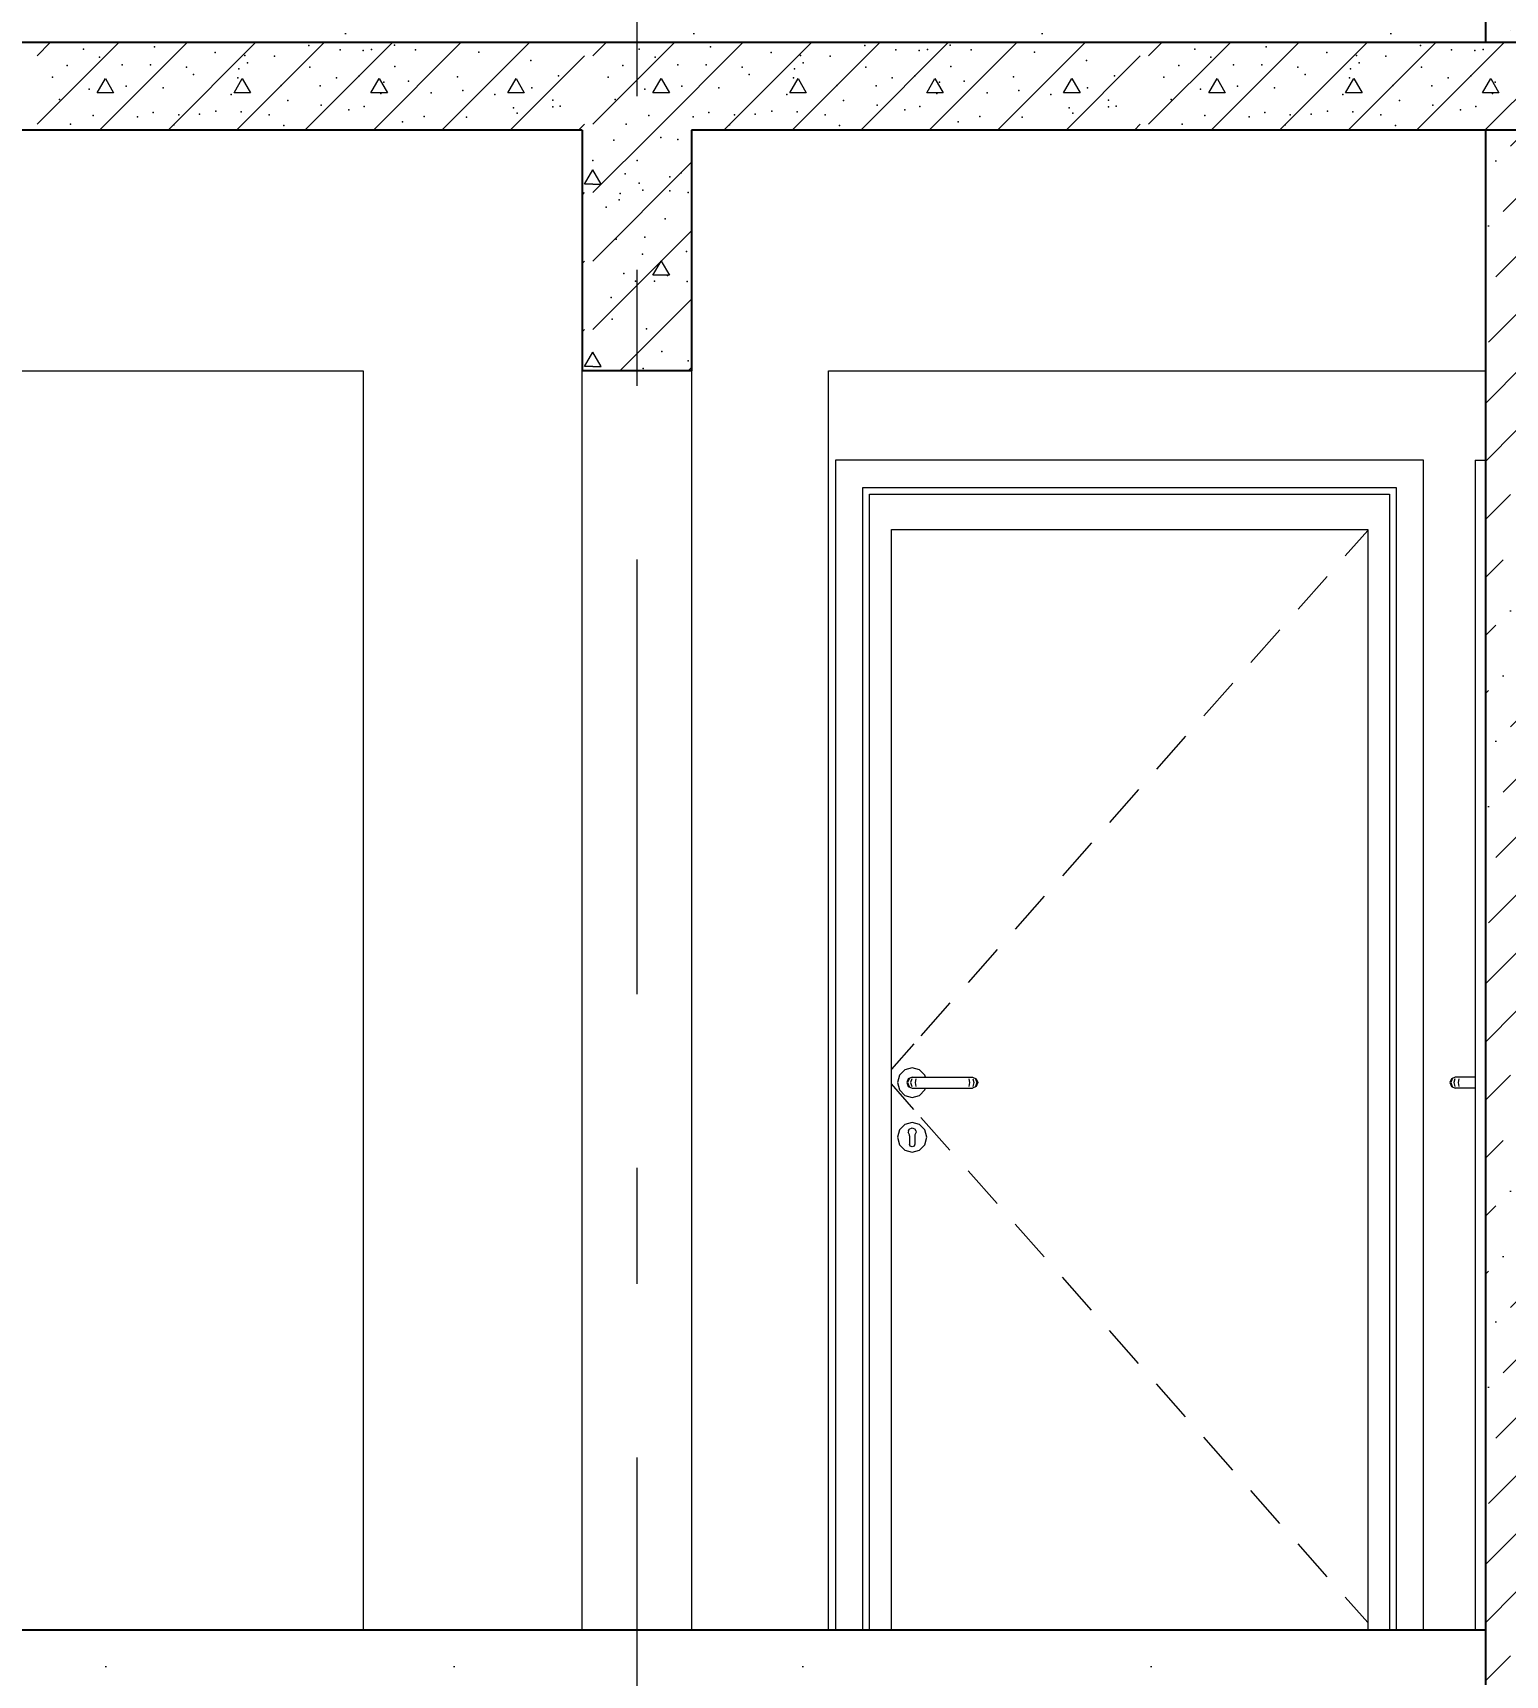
# Model space of a CAD drawing. Header units: millimetres. Extents: x 18162 to 7085488, y 72188 to 247925.
# Drawn here: x 4262510 to 4265199, y 143670 to 146670 of the extents above; entities that cross this region are included whole.
import ezdxf
from ezdxf.enums import TextEntityAlignment as Align

# ---------------------------------------------------------------- set-up
doc = ezdxf.new("R2010")
doc.units = ezdxf.units.MM
doc.header["$MEASUREMENT"] = 0
doc.linetypes.add('Double Dashed', pattern=[1093.611073, 529.166651, -211.666656, 141.111112, -211.666656])
for name, color, linetype in [('Archicad Doors', 7, 'Continuous'), ('Structural - Bearing', 7, 'Continuous'), ('Structural - Grid', 7, 'Continuous')]:
    doc.layers.add(name, color=color, linetype=linetype)
doc.styles.add('GENERATED_STYLE_3', font='', dxfattribs={"width": 0.8})
doc.styles.get('GENERATED_STYLE_3').set_extended_font_data('ISOCPEUR MON')
doc.dimstyles.new('GENERATED_STYLE__12', dxfattribs={"dimtxt": 330.000007, "dimasz": 171, "dimexe": 0.18, "dimexo": 150, "dimgap": 0, "dimtad": 1, "dimdec": 0, "dimzin": 0, "dimdsep": 46, "dimtxsty": 'GENERATED_STYLE_3', "dimblk": 'ARROWHEAD_2', "dimblk1": 'ARROWHEAD_2', "dimblk2": 'ARROWHEAD_2', "dimcen": 0.09, "dimclrd": 13, "dimclre": 13, "dimclrt": 13, "dimadec": 0, "dimazin": 0, "dimtfac": 1, "dimtdec": 4, "dimtmove": 0, "dimatfit": 3, "dimfxl": 1, "dimtolj": 1, "dimtzin": 0, "dimarcsym": 0})
pattern_1 = [(45, (4294986.58, 104752.7), (-106.066, 106.066), [112.5, -37.5, 0, -37.5]), (45, (4294999.84, 104872.03), (-106.066, 106.066), [112.5, -37.5, 0, -37.5])]
pattern_2 = [(0, (4294986.6, 104752.7), (0, 1169.134), [73.125, -601.875]), (0, (4295324.1, 105337.3), (0, 1169.134), [73.125, -601.875]), (60, (4294986.6, 104752.7), (-1012.5, 584.567), [73.125, -601.875]), (60, (4295661.6, 104752.7), (-1012.5, 584.567), [73.125, -601.875]), (120, (4295059.7, 104752.7), (1012.5, 584.567), [73.125, -601.875]), (120, (4295734.7, 104752.7), (1012.5, 584.567), [73.125, -601.875]), (0, (4294986.58, 104865.2), (0, 225), [0, -225, 0, -337.5]), (45, (4295099.08, 104865.2), (-159.099, 159.099), [0, -168.75, 0, -281.25])]

# ---------------------------------------------------------------- blocks, each defined once
blk = doc.blocks.new('*X1439', base_point=(4294986.6, 104752.7))
at = {"layer": 'Structural - Bearing', "color": 7, "linetype": 'Continuous', "lineweight": 9}
for p, q in [((4262517.7, 146628.4), (4262542, 146652.7)), ((4262517.7, 146503.4), (4262667, 146652.7)), ((4262632, 146492.7), (4262792, 146652.7)), ((4262757, 146492.7), (4262917, 146652.7)), ((4262882, 146492.7), (4263042, 146652.7)), ((4263007, 146492.7), (4263167, 146652.7)), ((4263132, 146492.7), (4263292, 146652.7)), ((4263257, 146492.7), (4263417, 146652.7)), ((4263532.8, 146628.4), (4263557.1, 146652.7)), ((4263532.8, 146503.4), (4263682.1, 146652.7)), ((4263647.1, 146492.7), (4263807.1, 146652.7)), ((4263772.1, 146492.7), (4263932.1, 146652.7)), ((4263897.1, 146492.7), (4264057.1, 146652.7)), ((4264022.1, 146492.7), (4264182.1, 146652.7)), ((4264147.1, 146492.7), (4264307.1, 146652.7)), ((4264272.1, 146492.7), (4264432.1, 146652.7)), ((4264547.9, 146628.4), (4264572.3, 146652.7)), ((4264547.9, 146503.4), (4264697.3, 146652.7)), ((4264662.3, 146492.7), (4264822.3, 146652.7)), ((4264787.3, 146492.7), (4264947.3, 146652.7)), ((4264912.3, 146492.7), (4265072.3, 146652.7)), ((4265037.3, 146492.7), (4265197.3, 146652.7)), ((4265162.3, 146492.7), (4265322.3, 146652.7)), ((4263382, 146492.7), (4263517.7, 146628.4)), ((4264397.1, 146492.7), (4264532.8, 146628.4)), ((4262627.5, 146560.7), (4262642.7, 146586.7)), ((4262642.7, 146586.7), (4262657.6, 146560.7)), ((4262877.5, 146560.7), (4262892.7, 146586.7)), ((4262892.7, 146586.7), (4262907.6, 146560.7)), ((4263127.5, 146560.7), (4263142.7, 146586.7)), ((4263142.7, 146586.7), (4263157.6, 146560.7)), ((4263377.5, 146560.7), (4263392.7, 146586.7)), ((4263392.7, 146586.7), (4263407.6, 146560.7)), ((4263642.7, 146560.7), (4263657.8, 146586.7)), ((4263657.8, 146586.7), (4263672.7, 146560.7)), ((4263892.7, 146560.7), (4263907.8, 146586.7)), ((4263907.8, 146586.7), (4263922.7, 146560.7)), ((4264142.7, 146560.7), (4264157.8, 146586.7)), ((4264157.8, 146586.7), (4264172.7, 146560.7)), ((4264392.7, 146560.7), (4264407.8, 146586.7)), ((4264407.8, 146586.7), (4264422.7, 146560.7)), ((4264657.8, 146560.7), (4264672.9, 146586.7)), ((4264672.9, 146586.7), (4264687.8, 146560.7)), ((4264907.8, 146560.7), (4264922.9, 146586.7)), ((4264922.9, 146586.7), (4264937.8, 146560.7)), ((4265157.8, 146560.7), (4265172.9, 146586.7)), ((4265172.9, 146586.7), (4265187.8, 146560.7)), ((4262657.6, 146560.7), (4262627.5, 146560.7)), ((4262907.6, 146560.7), (4262877.5, 146560.7)), ((4263157.6, 146560.7), (4263127.5, 146560.7)), ((4263407.6, 146560.7), (4263377.5, 146560.7)), ((4263672.7, 146560.7), (4263642.7, 146560.7)), ((4263922.7, 146560.7), (4263892.7, 146560.7)), ((4264172.7, 146560.7), (4264142.7, 146560.7)), ((4264422.7, 146560.7), (4264392.7, 146560.7)), ((4264687.8, 146560.7), (4264657.8, 146560.7)), ((4264937.8, 146560.7), (4264907.8, 146560.7)), ((4265187.8, 146560.7), (4265157.8, 146560.7)), ((4263507, 146492.7), (4263517.7, 146503.4)), ((4264522.1, 146492.7), (4264532.8, 146503.4))]:
    blk.add_line(p, q, dxfattribs=at)
for p in [(4262602.4, 146640.6), (4262732.4, 146644.4), (4263014.4, 146647.4), (4263170.6, 146647.5), (4263617.5, 146640.6), (4263747.6, 146644.4), (4264029.5, 146647.4), (4264185.8, 146647.5), (4264632.6, 146640.6), (4264762.7, 146644.4), (4265044.6, 146647.4), (4262572.8, 146610.5), (4262631.6, 146626), (4262673.1, 146611.9), (4262724.8, 146611.5), (4262843.2, 146634.1), (4262897.1, 146628.9), (4262902.2, 146615.4), (4262951.2, 146627.4), (4263071.1, 146639.3), (4263113.5, 146638.2), (4263128.9, 146639.7), (4263208.9, 146639.3), (4263324.4, 146635.1), (4263419.4, 146619.6), (4263587.9, 146610.5), (4263646.7, 146626), (4263688.2, 146611.9), (4263739.9, 146611.5), (4263858.3, 146634.1), (4263912.2, 146628.9), (4263917.3, 146615.4), (4263966.3, 146627.4), (4264086.2, 146639.3), (4264128.6, 146638.2), (4264144, 146639.7), (4264224, 146639.3), (4264339.5, 146635.1), (4264434.6, 146619.6), (4264603, 146610.5), (4264661.8, 146626), (4264703.3, 146611.9), (4264755, 146611.5), (4264873.4, 146634.1), (4264927.4, 146628.9), (4264932.4, 146615.4), (4264981.5, 146627.4), (4265101.4, 146639.3), (4265143.7, 146638.2), (4265159.2, 146639.7), (4262545.7, 146589), (4262790.5, 146607.7), (4262803.4, 146594.2), (4262884.4, 146587.8), (4262886.3, 146604.2), (4263016.1, 146607.3), (4263064.7, 146587.8), (4263105.9, 146591.6), (4263151, 146580), (4263171.4, 146608.9), (4263196.1, 146581.9), (4263286, 146589.7), (4263470.3, 146591.6), (4263560.8, 146589), (4263805.6, 146607.7), (4263818.5, 146594.2), (4263899.5, 146587.8), (4263901.4, 146604.2), (4264031.2, 146607.3), (4264079.8, 146587.8), (4264121, 146591.6), (4264166.1, 146580), (4264186.5, 146608.9), (4264211.2, 146581.9), (4264301.2, 146589.7), (4264485.5, 146591.6), (4264576, 146589), (4264820.7, 146607.7), (4264833.6, 146594.2), (4264914.7, 146587.8), (4264916.6, 146604.2), (4265046.4, 146607.3), (4265094.9, 146587.8), (4265136.2, 146591.6), (4265181.2, 146580), (4262612.7, 146567.2), (4262680.3, 146573), (4262747.9, 146569.7), (4262872.4, 146557.8), (4262963.6, 146574.3), (4263035.1, 146573.6), (4263145.8, 146559.4), (4263237.7, 146560.7), (4263295.7, 146565), (4263354, 146557.7), (4263421.4, 146569.7), (4263627.8, 146567.2), (4263695.4, 146573), (4263763, 146569.7), (4263887.5, 146557.8), (4263978.7, 146574.3), (4264050.2, 146573.6), (4264160.9, 146559.4), (4264252.9, 146560.7), (4264310.8, 146565), (4264369.1, 146557.7), (4264436.5, 146569.7), (4264642.9, 146567.2), (4264710.5, 146573), (4264778.1, 146569.7), (4264902.7, 146557.8), (4264993.8, 146574.3), (4265065.3, 146573.6), (4265176.1, 146559.4), (4262558.7, 146548.6), (4262729.9, 146524.7), (4262776.6, 146520.7), (4262814.4, 146521.7), (4262844.5, 146527.2), (4262890.8, 146525.9), (4262941.9, 146520.4), (4262975.8, 146546.6), (4263036.8, 146538.4), (4263087.5, 146529.6), (4263115.1, 146535.7), (4263387.9, 146533), (4263394.7, 146523.8), (4263459.6, 146547), (4263459.8, 146535.2), (4263473.5, 146536.2), (4263573.8, 146548.6), (4263745, 146524.7), (4263791.7, 146520.7), (4263829.6, 146521.7), (4263859.6, 146527.2), (4263906, 146525.9), (4263957, 146520.4), (4263991, 146546.6), (4264051.9, 146538.4), (4264102.6, 146529.6), (4264130.2, 146535.7), (4264403, 146533), (4264409.8, 146523.8), (4264474.7, 146547), (4264474.9, 146535.2), (4264488.7, 146536.2), (4264589, 146548.6), (4264760.1, 146524.7), (4264806.8, 146520.7), (4264844.7, 146521.7), (4264874.7, 146527.2), (4264921.1, 146525.9), (4264972.2, 146520.4), (4265006.1, 146546.6), (4265067, 146538.4), (4265117.7, 146529.6), (4265145.4, 146535.7), (4262578.8, 146503.7), (4262620.2, 146519.2), (4262701.1, 146516.6), (4262767.3, 146502.2), (4262968.5, 146501), (4263185.3, 146507.6), (4263224.7, 146517.7), (4263302, 146516.1), (4263593.9, 146503.7), (4263635.3, 146519.2), (4263716.2, 146516.6), (4263782.4, 146502.2), (4263983.6, 146501), (4264200.4, 146507.6), (4264239.9, 146517.7), (4264317.1, 146516.1), (4264609, 146503.7), (4264650.5, 146519.2), (4264731.4, 146516.6), (4264797.6, 146502.2), (4264998.8, 146501)]:
    blk.add_point(p, dxfattribs=at)
blk = doc.blocks.new('*X1467', base_point=(4294986.6, 104752.7))
at = {"layer": 'Structural - Bearing', "color": 7, "linetype": 'Continuous', "lineweight": 9}
for p, q in [((4263532.8, 146378.4), (4263647.1, 146492.7)), ((4263532.8, 146253.4), (4263713.1, 146433.7)), ((4263517.7, 146394.1), (4263532.8, 146420.1)), ((4263547.9, 146394.1), (4263532.8, 146420.1)), ((4263513.1, 146373.8), (4263517.7, 146378.4)), ((4263532.8, 146394), (4263517.7, 146394.1)), ((4263532.8, 146394), (4263547.9, 146394.1)), ((4263532.8, 146128.4), (4263713.1, 146308.7)), ((4263513.1, 146248.8), (4263517.7, 146253.4)), ((4263642.7, 146227.4), (4263657.8, 146253.4)), ((4263657.8, 146253.4), (4263672.7, 146227.4)), ((4263672.7, 146227.4), (4263642.7, 146227.4)), ((4263582.1, 146052.7), (4263713.1, 146183.7)), ((4263513.1, 146123.8), (4263517.7, 146128.4)), ((4263517.7, 146060.7), (4263532.8, 146086.7)), ((4263547.9, 146060.7), (4263532.8, 146086.7)), ((4263532.8, 146060.7), (4263517.7, 146060.7)), ((4263532.8, 146060.7), (4263547.9, 146060.7)), ((4263707.1, 146052.7), (4263713.1, 146058.7))]:
    blk.add_line(p, q, dxfattribs=at)
for p in [(4263571.3, 146474.4), (4263657.3, 146479), (4263687.9, 146475.4), (4263532.8, 146437.1), (4263613.6, 146437.1), (4263591.7, 146412.6), (4263673.8, 146407.1), (4263694.1, 146414.6), (4263583.1, 146377), (4263617.5, 146395.9), (4263623.9, 146383), (4263673.8, 146381.4), (4263706.7, 146378.6), (4263557, 146352.1), (4263580.9, 146365.4), (4263665, 146330.7), (4263575.4, 146293.6), (4263627.8, 146296.7), (4263623.3, 146265.8), (4263703.8, 146271), (4263589.3, 146230.8), (4263669, 146227.2), (4263610.6, 146216.5), (4263645.8, 146216.9), (4263705.2, 146216.3), (4263566.1, 146187), (4263568, 146147.5), (4263631, 146129.8), (4263658.8, 146088.1), (4263707.2, 146071), (4263624.8, 146057.2)]:
    blk.add_point(p, dxfattribs=at)
blk = doc.blocks.new('Standard grid marker[365]_3', base_point=(4263613.1, 164752.7))
at = {"layer": 'Structural - Grid', "color": 13, "linetype": 'Double Dashed', "lineweight": 13, "ltscale": 1.5}
blk.add_line((4263613.1, 163752.7), (4263613.1, 97752.7), dxfattribs=at)
at = {"layer": 'Structural - Grid', "color": 13, "lineweight": 13, "style": 'GENERATED_STYLE_3'}
blk.add_attdef('AC_MarkerText_1', text='', height=375, rotation=360, dxfattribs=at).set_placement((4263613.1, 96490.2), align=Align.TOP_CENTER)
blk = doc.blocks.new('*D1674', base_point=(4294986.6, 104752.7))
at = {"color": 12, "linetype": 'Continuous', "lineweight": 35}
for p, q in [((4268368, 143817.7), (4268593, 143687.8)), ((4268368, 143557.7), (4268593, 143427.8))]:
    blk.add_line(p, q, dxfattribs=at)
at = {"color": 13, "linetype": 'Continuous', "lineweight": 13}
for p, q in [((4268649.2, 143752.7), (4268311.7, 143752.7)), ((4268480.5, 143492.7), (4268480.5, 143752.7)), ((4268649.2, 143492.7), (4268311.7, 143492.7))]:
    blk.add_line(p, q, dxfattribs=at)
blk = doc.blocks.new('ARROWHEAD_2')
at = {"color": 0, "linetype": 'Continuous', "lineweight": 0}
for p, q in [((-0.378, -0.655), (0.378, 0.655)), ((0, 0), (-1, 0))]:
    blk.add_line(p, q, dxfattribs=at)
blk = doc.blocks.new('*D1675', base_point=(4294986.6, 104752.7))
at = {"color": 12, "linetype": 'Continuous', "lineweight": 35}
for p, q in [((4268368, 146557.7), (4268593, 146427.8)), ((4268368, 143817.7), (4268593, 143687.8))]:
    blk.add_line(p, q, dxfattribs=at)
at = {"color": 13, "linetype": 'Continuous', "lineweight": 13}
for p, q in [((4268649.2, 146492.7), (4268311.7, 146492.7)), ((4268480.5, 143752.7), (4268480.5, 146492.7)), ((4268649.2, 143752.7), (4268311.7, 143752.7))]:
    blk.add_line(p, q, dxfattribs=at)
at = {"color": 13, "lineweight": 13, "char_height": 330, "attachment_point": 7, "rotation": 90, "style": 'GENERATED_STYLE_3'}
for s, insert in [('\\A1;{\\pql;\\fISOCPEUR MON|b0|i0|c0|p0;\\W0.800000;260}', (4268510.3, 145874.4)), ('\\A1;{\\pql;\\fISOCPEUR MON|b0|i0|c0|p0;\\W0.800000;2,740}', (4268576.1, 144417.9))]:
    blk.add_mtext(s, dxfattribs=dict(at, insert=insert))
blk = doc.blocks.new('*D1676', base_point=(4294986.6, 104752.7))
at = {"color": 12, "linetype": 'Continuous', "lineweight": 35}
for p, q in [((4268368, 146817.7), (4268593, 146687.8)), ((4268368, 146557.7), (4268593, 146427.8))]:
    blk.add_line(p, q, dxfattribs=at)
at = {"color": 13, "linetype": 'Continuous', "lineweight": 13}
for p, q in [((4268649.2, 146752.7), (4268311.7, 146752.7)), ((4268480.5, 146492.7), (4268480.5, 146752.7)), ((4268649.2, 146492.7), (4268311.7, 146492.7))]:
    blk.add_line(p, q, dxfattribs=at)
blk = doc.blocks.new('*D1724', base_point=(4294986.6, 104752.7))
at = {"color": 12, "linetype": 'Continuous', "lineweight": 35}
for p, q in [((4271333.2, 143117.7), (4271558.2, 142987.8)), ((4271333.2, 140817.7), (4271558.2, 140687.8))]:
    blk.add_line(p, q, dxfattribs=at)
at = {"color": 13, "linetype": 'Continuous', "lineweight": 13}
for p, q in [((4271614.4, 143052.7), (4270763.1, 143052.7)), ((4271445.7, 140752.7), (4271445.7, 143052.7)), ((4271614.4, 140752.7), (4271276.9, 140752.7))]:
    blk.add_line(p, q, dxfattribs=at)
at = {"color": 13, "lineweight": 13, "char_height": 330, "attachment_point": 7, "rotation": 90, "style": 'GENERATED_STYLE_3'}
for s, insert in [('\\A1;{\\pql;\\fISOCPEUR MON|b0|i0|c0|p0;\\W0.800000;440}', (4271096, 142969.7)), ('\\A1;{\\pql;\\fISOCPEUR MON|b0|i0|c0|p0;\\W0.800000;2,300}', (4271541.3, 141764.4)), ('\\A1;{\\pql;\\fISOCPEUR MON|b0|i0|c0|p0;\\W0.800000;260}', (4271475.5, 140817.7))]:
    blk.add_mtext(s, dxfattribs=dict(at, insert=insert))
blk = doc.blocks.new('*D1726', base_point=(4294986.6, 104752.7))
at = {"color": 12, "linetype": 'Continuous', "lineweight": 35}
for p, q in [((4271333.2, 143817.7), (4271558.2, 143687.8)), ((4271333.2, 143557.7), (4271558.2, 143427.8))]:
    blk.add_line(p, q, dxfattribs=at)
at = {"color": 13, "linetype": 'Continuous', "lineweight": 13}
for p, q in [((4271614.4, 143752.7), (4271276.9, 143752.7)), ((4271445.7, 143492.7), (4271445.7, 143752.7)), ((4271614.4, 143492.7), (4271276.9, 143492.7))]:
    blk.add_line(p, q, dxfattribs=at)
blk = doc.blocks.new('*D1727', base_point=(4294986.6, 104752.7))
at = {"color": 12, "linetype": 'Continuous', "lineweight": 35}
for p, q in [((4271333.2, 146117.7), (4271558.2, 145987.8)), ((4271333.2, 143817.7), (4271558.2, 143687.8))]:
    blk.add_line(p, q, dxfattribs=at)
at = {"color": 13, "linetype": 'Continuous', "lineweight": 13}
for p, q in [((4271614.4, 146052.7), (4270763.1, 146052.7)), ((4271445.7, 143752.7), (4271445.7, 146052.7)), ((4271614.4, 143752.7), (4271276.9, 143752.7))]:
    blk.add_line(p, q, dxfattribs=at)
at = {"color": 13, "lineweight": 13, "char_height": 330, "attachment_point": 7, "rotation": 90, "style": 'GENERATED_STYLE_3'}
for s, insert in [('\\A1;{\\pql;\\fISOCPEUR MON|b0|i0|c0|p0;\\W0.800000;440}', (4271096, 145969.7)), ('\\A1;{\\pql;\\fISOCPEUR MON|b0|i0|c0|p0;\\W0.800000;2,300}', (4271541.3, 144764.4)), ('\\A1;{\\pql;\\fISOCPEUR MON|b0|i0|c0|p0;\\W0.800000;260}', (4271475.5, 143817.7))]:
    blk.add_mtext(s, dxfattribs=dict(at, insert=insert))
blk = doc.blocks.new('*D1728', base_point=(4294986.6, 104752.7))
at = {"color": 12, "linetype": 'Continuous', "lineweight": 35}
for p, q in [((4271333.2, 146557.7), (4271558.2, 146427.8)), ((4271333.2, 146117.7), (4271558.2, 145987.8))]:
    blk.add_line(p, q, dxfattribs=at)
at = {"color": 13, "linetype": 'Continuous', "lineweight": 13}
for p, q in [((4271614.4, 146492.7), (4271276.9, 146492.7)), ((4271445.7, 146052.7), (4271445.7, 146492.7)), ((4271614.4, 146052.7), (4270763.1, 146052.7))]:
    blk.add_line(p, q, dxfattribs=at)
blk = doc.blocks.new('*D1729', base_point=(4294986.6, 104752.7))
at = {"color": 12, "linetype": 'Continuous', "lineweight": 35}
for p, q in [((4271333.2, 146817.7), (4271558.2, 146687.8)), ((4271333.2, 146557.7), (4271558.2, 146427.8))]:
    blk.add_line(p, q, dxfattribs=at)
at = {"color": 13, "linetype": 'Continuous', "lineweight": 13}
for p, q in [((4271614.4, 146752.7), (4271276.9, 146752.7)), ((4271445.7, 146492.7), (4271445.7, 146752.7)), ((4271614.4, 146492.7), (4271276.9, 146492.7))]:
    blk.add_line(p, q, dxfattribs=at)

msp = doc.modelspace()

# ---------------------------------------------------------------- hatches: boundary and pattern name
at = {"layer": 'Structural - Bearing', "linetype": 'Continuous', "lineweight": 9}
h = msp.add_hatch(dxfattribs=at)
h.set_pattern_fill('Dot___Dashed_0003', style=0, pattern_type=2)
h.set_pattern_definition(pattern_1)
h.paths.add_polyline_path([(4265263.1, 149492.7), (4265163.1, 149492.7), (4265163.1, 146652.7), (4265263.1, 146652.7)])
h = msp.add_hatch(dxfattribs=at)
h.set_pattern_fill('Lightweight_Concrete_0003', style=0, pattern_type=2)
h.set_pattern_definition(pattern_2)
h.paths.add_polyline_path([(4259913.1, 146752.7), (4259913.1, 146652.7), (4265163.1, 146652.7), (4265163.1, 146752.7)])
h = msp.add_hatch(dxfattribs=at)
h.set_pattern_fill('Dot___Dashed_0003', style=0, pattern_type=2)
h.set_pattern_definition(pattern_1)
h.paths.add_polyline_path([(4265263.1, 146492.7), (4265163.1, 146492.7), (4265163.1, 143652.7), (4265263.1, 143652.7)])
h = msp.add_hatch(dxfattribs=at)
h.set_pattern_fill('Lightweight_Concrete_0003', style=0, pattern_type=2)
h.set_pattern_definition(pattern_2)
h.paths.add_polyline_path([(4259913.1, 143752.7), (4259913.1, 143652.7), (4265163.1, 143652.7), (4265163.1, 143752.7)])

# ---------------------------------------------------------------- linework, layer by layer
at = {"layer": 'Archicad Doors', "color": 7, "linetype": 'Continuous', "lineweight": 9}
for p, q in [((4260413.3, 146052.7), (4263113.3, 146052.7)), ((4263113.3, 146052.7), (4263113.3, 143752.7)), ((4263513.1, 143752.7), (4263513.1, 146052.7)), ((4263713.1, 146052.7), (4263713.1, 143752.7)), ((4263963.1, 143752.7), (4263963.1, 146052.7)), ((4263963.1, 146052.7), (4265163.1, 146052.7)), ((4263976.1, 145889.7), (4263976.1, 143752.7)), ((4265050.1, 145889.7), (4263976.1, 145889.7)), ((4265050.1, 143752.7), (4265050.1, 145889.7)), ((4265144.1, 145889.7), (4265144.1, 143752.7)), ((4265144.1, 145889.7), (4265163.1, 145889.7)), ((4264026.1, 143752.7), (4264026.1, 145839.7)), ((4264026.1, 145839.7), (4265000.1, 145839.7)), ((4265000.1, 145839.7), (4265000.1, 143752.7)), ((4264038.1, 143752.7), (4264038.1, 145827.7)), ((4264038.1, 145827.7), (4264988.1, 145827.7)), ((4264988.1, 145827.7), (4264988.1, 143752.7)), ((4264078.1, 143752.7), (4264078.1, 145762.7)), ((4264078.1, 145762.7), (4264948.1, 145762.7)), ((4264948.1, 145761.1), (4264907.1, 145714.8)), ((4264948.1, 145762.7), (4264948.1, 143752.7)), ((4264874, 145677.3), (4264821, 145617.4)), ((4264787.9, 145579.9), (4264734.9, 145520)), ((4264701.7, 145482.5), (4264648.8, 145422.6)), ((4264615.6, 145385.2), (4264562.6, 145325.2)), ((4264529.5, 145287.8), (4264476.5, 145227.8)), ((4264443.4, 145190.4), (4264390.4, 145130.5)), ((4264357.3, 145093), (4264304.3, 145033.1)), ((4264271.2, 144995.6), (4264218.2, 144935.7)), ((4264185.1, 144898.2), (4264132.1, 144838.3)), ((4264119.1, 144823.6), (4264078.1, 144777.3)), ((4264119.1, 144703.8), (4264078.1, 144750.1)), ((4264092.7, 144766.2), (4264089.1, 144752.7)), ((4264089.1, 144752.7), (4264092.7, 144739.2)), ((4264102.6, 144776.1), (4264092.7, 144766.2)), ((4264116.1, 144779.7), (4264102.6, 144776.1)), ((4264109, 144759.8), (4264106.1, 144752.7)), ((4264106.1, 144752.7), (4264109, 144745.6)), ((4264110.6, 144759.8), (4264107.8, 144752.7)), ((4264107.8, 144752.7), (4264110.6, 144745.6)), ((4264116.1, 144762.7), (4264109, 144759.8)), ((4264115.4, 144759.8), (4264113.3, 144752.7)), ((4264113.3, 144752.7), (4264115.4, 144745.6)), ((4264129.6, 144776.1), (4264116.1, 144779.7)), ((4264116.1, 144762.7), (4264117.2, 144762.7)), ((4264117.2, 144762.7), (4264120.5, 144762.7)), ((4264120.5, 144762.7), (4264125.4, 144762.7)), ((4264122.6, 144759.8), (4264121.5, 144752.7)), ((4264121.5, 144752.7), (4264122.6, 144745.6)), ((4264125.4, 144762.7), (4264131.1, 144762.7)), ((4264139.5, 144766.2), (4264129.6, 144776.1)), ((4264131.1, 144762.7), (4264211.1, 144762.7)), ((4264140.4, 144762.7), (4264139.5, 144766.2)), ((4264211.1, 144762.7), (4264216.8, 144762.7)), ((4264216.8, 144762.7), (4264221.7, 144762.7)), ((4264219.6, 144759.8), (4264220.7, 144752.7)), ((4264220.7, 144752.7), (4264219.6, 144745.6)), ((4264221.7, 144762.7), (4264225, 144762.7)), ((4264225, 144762.7), (4264226.1, 144762.7)), ((4264226.1, 144762.7), (4264233.2, 144759.8)), ((4264226.8, 144759.8), (4264228.9, 144752.7)), ((4264228.9, 144752.7), (4264226.8, 144745.6)), ((4264231.6, 144759.8), (4264234.4, 144752.7)), ((4264234.4, 144752.7), (4264231.6, 144745.6)), ((4264233.2, 144759.8), (4264236.1, 144752.7)), ((4264236.1, 144752.7), (4264233.2, 144745.6)), ((4265101, 144759.8), (4265098.1, 144752.7)), ((4265098.1, 144752.7), (4265101, 144745.6)), ((4265102.6, 144759.8), (4265099.8, 144752.7)), ((4265099.8, 144752.7), (4265102.6, 144745.6)), ((4265108.1, 144762.7), (4265101, 144759.8)), ((4265107.4, 144759.8), (4265105.3, 144752.7)), ((4265105.3, 144752.7), (4265107.4, 144745.6)), ((4265109.2, 144762.7), (4265108.1, 144762.7)), ((4265112.5, 144762.7), (4265109.2, 144762.7)), ((4265117.4, 144762.7), (4265112.5, 144762.7)), ((4265114.6, 144759.8), (4265113.5, 144752.7)), ((4265113.5, 144752.7), (4265114.6, 144745.6)), ((4265123.1, 144762.7), (4265117.4, 144762.7)), ((4265144.1, 144762.7), (4265123.1, 144762.7)), ((4264092.7, 144739.2), (4264102.6, 144729.3)), ((4264102.6, 144729.3), (4264116.1, 144725.7)), ((4264109, 144745.6), (4264116.1, 144742.7)), ((4264116.1, 144742.7), (4264117.2, 144742.7)), ((4264116.1, 144725.7), (4264129.6, 144729.3)), ((4264117.2, 144742.7), (4264120.5, 144742.7)), ((4264120.5, 144742.7), (4264125.4, 144742.7)), ((4264125.4, 144742.7), (4264131.1, 144742.7)), ((4264129.6, 144729.3), (4264139.5, 144739.2)), ((4264131.1, 144742.7), (4264211.1, 144742.7)), ((4264139.5, 144739.2), (4264140.4, 144742.7)), ((4264211.1, 144742.7), (4264216.8, 144742.7)), ((4264216.8, 144742.7), (4264221.7, 144742.7)), ((4264221.7, 144742.7), (4264225, 144742.7)), ((4264225, 144742.7), (4264226.1, 144742.7)), ((4264233.2, 144745.6), (4264226.1, 144742.7)), ((4265101, 144745.6), (4265108.1, 144742.7)), ((4265109.2, 144742.7), (4265108.1, 144742.7)), ((4265112.5, 144742.7), (4265109.2, 144742.7)), ((4265117.4, 144742.7), (4265112.5, 144742.7)), ((4265123.1, 144742.7), (4265117.4, 144742.7)), ((4265144.1, 144742.7), (4265123.1, 144742.7)), ((4264092.7, 144666.2), (4264089.1, 144652.7)), ((4264102.6, 144676.1), (4264092.7, 144666.2)), ((4264116.1, 144679.7), (4264102.6, 144676.1)), ((4264109.4, 144664.3), (4264108.6, 144662.4)), ((4264111.1, 144657.1), (4264108.6, 144662.4)), ((4264109.4, 144664.3), (4264110.7, 144667.8)), ((4264110.7, 144667.8), (4264116.1, 144670.1)), ((4264129.6, 144676.1), (4264116.1, 144679.7)), ((4264116.1, 144670.1), (4264121.5, 144667.8)), ((4264123.6, 144662.4), (4264121.1, 144657.1)), ((4264122.8, 144664.3), (4264121.5, 144667.8)), ((4264122.8, 144664.3), (4264123.6, 144662.4)), ((4264139.5, 144666.2), (4264129.6, 144676.1)), ((4264185.1, 144629.2), (4264132.1, 144689.1)), ((4264143.1, 144652.7), (4264139.5, 144666.2)), ((4264089.1, 144652.7), (4264092.7, 144639.2)), ((4264092.7, 144639.2), (4264102.6, 144629.3)), ((4264111.1, 144655.6), (4264111.1, 144657.1)), ((4264111.1, 144655.6), (4264111.1, 144652.7)), ((4264111.1, 144652.7), (4264111.1, 144649.8)), ((4264111.1, 144649.8), (4264111.1, 144644)), ((4264111.1, 144644), (4264111.1, 144640.2)), ((4264112.6, 144636.7), (4264111.1, 144640.2)), ((4264116.1, 144635.2), (4264112.6, 144636.7)), ((4264119.6, 144636.7), (4264116.1, 144635.2)), ((4264121.1, 144640.2), (4264119.6, 144636.7)), ((4264121.1, 144657.1), (4264121.1, 144655.6)), ((4264121.1, 144655.6), (4264121.1, 144652.7)), ((4264121.1, 144652.7), (4264121.1, 144649.8)), ((4264121.1, 144649.8), (4264121.1, 144644)), ((4264121.1, 144644), (4264121.1, 144640.2)), ((4264129.6, 144629.3), (4264139.5, 144639.2)), ((4264139.5, 144639.2), (4264143.1, 144652.7)), ((4264102.6, 144629.3), (4264116.1, 144625.7)), ((4264116.1, 144625.7), (4264129.6, 144629.3)), ((4264271.2, 144531.8), (4264218.2, 144591.7)), ((4264357.3, 144434.4), (4264304.3, 144494.3)), ((4264443.4, 144337), (4264390.4, 144397)), ((4264529.5, 144239.6), (4264476.5, 144299.6)), ((4264615.6, 144142.2), (4264562.6, 144202.2)), ((4264701.7, 144044.9), (4264648.8, 144104.8)), ((4264787.9, 143947.5), (4264734.9, 144007.4)), ((4264874, 143850.1), (4264821, 143910)), ((4264948.1, 143766.3), (4264907.1, 143812.6))]:
    msp.add_line(p, q, dxfattribs=at)
at = {"layer": 'Structural - Bearing', "color": 7, "linetype": 'Continuous', "lineweight": 25}
for p, q in [((4265163.1, 146752.7), (4265163.1, 146652.7)), ((4263513.1, 146492.7), (4259913.1, 146492.7)), ((4263513.1, 146492.7), (4263513.1, 146052.7)), ((4265163.1, 146492.7), (4263713.1, 146492.7)), ((4263713.1, 146492.7), (4263713.1, 146052.7)), ((4265163.1, 146492.7), (4265163.1, 143752.7)), ((4265263.1, 146492.7), (4265163.1, 146492.7)), ((4263713.1, 146052.7), (4263513.1, 146052.7)), ((4265163.1, 143752.7), (4259913.1, 143752.7)), ((4265163.1, 143752.7), (4265163.1, 143652.7))]:
    msp.add_line(p, q, dxfattribs=at)
at = {"layer": 'Structural - Bearing', "color": 7, "linetype": 'Continuous', "lineweight": 25, "flags": 128}
msp.add_lwpolyline([(4267513.1, 146652.7), (4265263.1, 146652.7), (4265163.1, 146652.7), (4259913.1, 146652.7)], dxfattribs=at)

# ---------------------------------------------------------------- block references
at = {"layer": 'Structural - Bearing', "lineweight": 0}
for name in ['*X1439', '*X1467']:
    msp.add_blockref(name, (4294986.6, 104752.7), dxfattribs=at)
at = {"layer": 'Structural - Grid', "color": 13, "linetype": 'Continuous', "lineweight": 13}
msp.add_blockref('Standard grid marker[365]_3', (4263613.1, 164752.7), dxfattribs=at)

# ---------------------------------------------------------------- dimensions: what is measured, and where the dimension line sits
at = {"color": 13, "linetype": 'Continuous', "lineweight": 13}
for base, p1, p2, picture, middle in [((4271445.7, 146752.7), (4259113.1, 146492.7), (4259113.1, 146752.7), '*D1729', (4271214.7, 147194.4)), ((4268480.5, 146752.7), (4259113.1, 146492.7), (4259113.1, 146752.7), '*D1676', (4268249.5, 146251.1)), ((4271445.7, 146052.7), (4259113.1, 143752.7), (4270613.1, 146052.7), '*D1727', (4271214.7, 145317.2)), ((4268480.5, 146492.7), (4259113.1, 143752.7), (4259113.1, 146492.7), '*D1675', (4268249.5, 144970.7)), ((4271445.7, 146492.7), (4270613.1, 146052.7), (4259113.1, 146492.7), '*D1728', (4270835.2, 146346.4)), ((4271445.7, 143752.7), (4259113.1, 143492.7), (4259113.1, 143752.7), '*D1726', (4271214.7, 144194.4)), ((4268480.5, 143752.7), (4259113.1, 143492.7), (4259113.1, 143752.7), '*D1674', (4268249.5, 143251.1)), ((4271445.7, 143052.7), (4259113.1, 140752.7), (4270613.1, 143052.7), '*D1724', (4271214.7, 142317.2))]:
    dim = msp.add_linear_dim(base=base, p1=p1, p2=p2, angle=90, dimstyle='GENERATED_STYLE__12', dxfattribs=at)
    dim.commit()
    dim.dimension.update_dxf_attribs({"geometry": picture, "text_midpoint": middle, "dimtype": 160, "text_rotation": 90})

doc.saveas('drawing.dxf')
